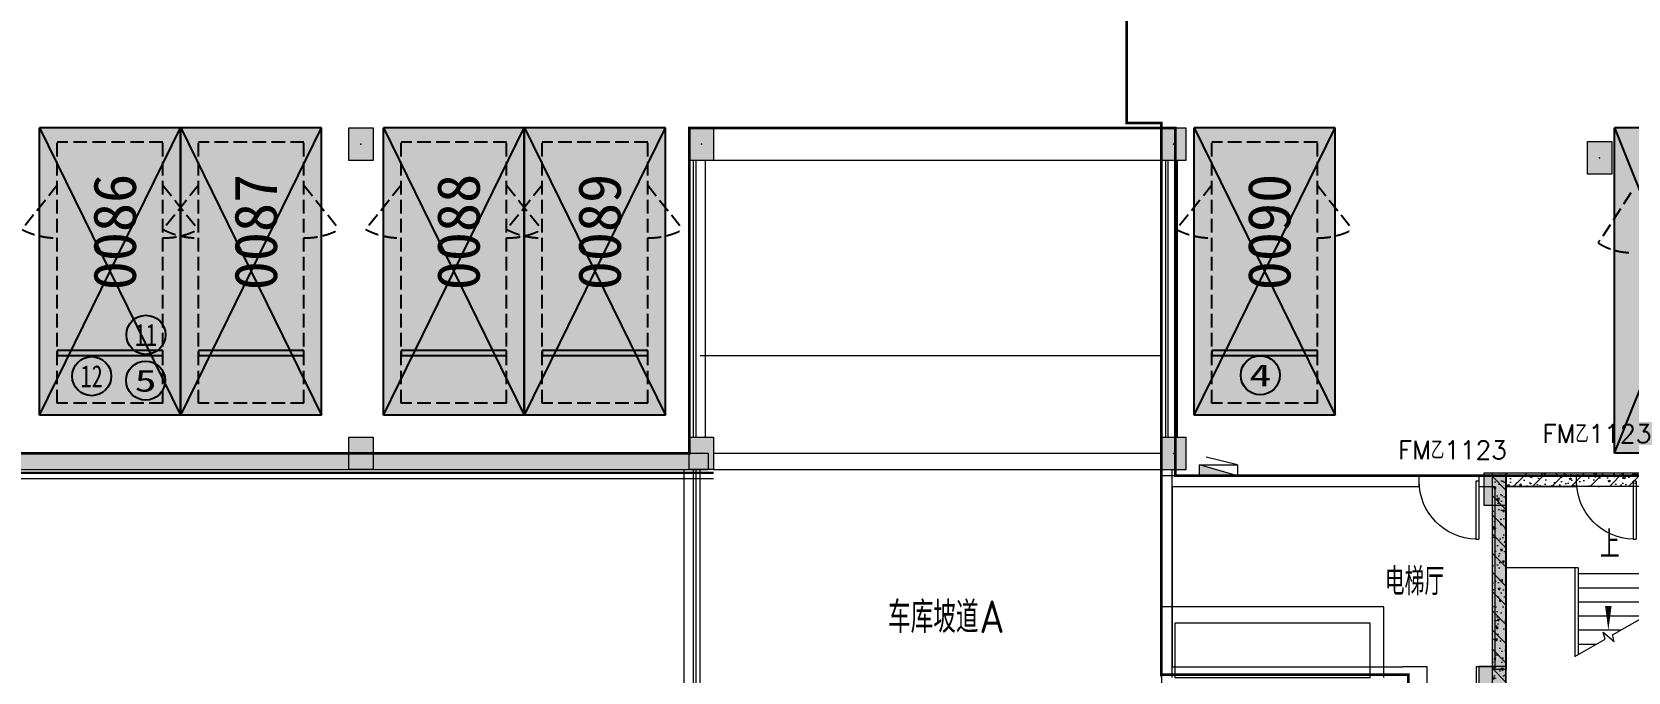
# Model space of a CAD drawing. Extents: x -264757 to 1033689, y 4049843 to 4347093.
# Drawn here: x -90951 to -61540, y 4257258 to 4269059 of the extents above; entities that cross this region are included whole.
import ezdxf
from ezdxf.enums import TextEntityAlignment as Align
from ezdxf.xclip import XClip

# ---------------------------------------------------------------- set-up
doc = ezdxf.new("R2010")
doc.units = 0
doc.header["$LTSCALE"] = 1000
doc.header["$MEASUREMENT"] = 0
doc.header["$XCLIPFRAME"] = 0
doc.linetypes.add('AX-01DK-PB01$1$A-001-车位参照B1$0$A-001-车位参照B1$0$A-001-车位参照B1$0$A-H4-001-基本图形$0$A-001-车位B1$0$DASH', pattern=[0.35, 0.25, -0.1])
doc.linetypes.add('DASH', pattern=[0.35, 0.25, -0.1])
for name, color, linetype in [('AX-01DK-PB01$0$A-2-Lead(Arrow)', 8, 'Continuous'), ('AX-01DK-PB01$0$A-2-Text', 8, 'Continuous'), ('不利因素11-尽端停车', 7, 'Continuous'), ('不利因素12-不满足一次性出车', 7, 'Continuous'), ('不利因素4-紧邻行车坡道', 7, 'Continuous'), ('不利因素5-单面靠墙', 7, 'Continuous'), ('大车位', 7, 'Continuous')]:
    doc.layers.add(name, color=color, linetype=linetype)
doc.layers.add('AX-01DK-PB01$0$AX-001DK-01-PB01-02$0$A-3-WinF(Text)', color=8, linetype='Continuous', plot=False)
doc.layers.add('无关图层', color=8, linetype='Continuous', lineweight=0)
doc.layers.add('车位归属楼栋范围线', color=7, linetype='Continuous', true_color=0x19e6c7)
doc.styles.add('AX-01DK-PB01$0$_TCH_DIM', font='SIMPLEX', dxfattribs={"bigfont": 'GBCBIG'})
doc.styles.add('AX-01DK-PB01$0$AX-001DK-01-PB01-02$0$_TCH_WINDOW', font='SIMPLEX', dxfattribs={"bigfont": 'GBCBIG'})
doc.styles.add('AX-01DK-PB01$0$Standard', font='gbenor.shx', dxfattribs={"bigfont": 'gbcbig.shx'})
doc.styles.add('AX-01DK-PB01$1$AX-001DK-01-PB01-02$0$Standard', font='gbenor.shx', dxfattribs={"bigfont": 'gbcbig.shx'})
doc.styles.add('AX-ACK-BIANH1$0$黑体', font='simhei.ttf')
doc.styles.add('SX-ACK-PB01-WNC-ALL$0$黑体', font='simhei.ttf')
doc.styles.add('黑体', font='simhei.ttf')

# ---------------------------------------------------------------- blocks, each defined once
blk = doc.blocks.new('20200722.21182971')
at = {"layer": '不利因素4-紧邻行车坡道', "true_color": 0x9591ce}
h = blk.add_hatch(color=193, dxfattribs=at)
h.dxf.hatch_style = 1
edge = h.paths.add_edge_path()
edge.add_arc((360, 360), 360, 0, 360)
at = {"layer": '不利因素4-紧邻行车坡道'}
blk.add_circle((360, 360), 360, dxfattribs=at)
at = {"layer": '不利因素4-紧邻行车坡道', "style": '黑体', "width": 1.390625}
blk.add_text('4', height=407, dxfattribs=at).set_placement((156, 156), (564, 156), align=Align.FIT)
blk = doc.blocks.new('SX-ACK-PB01-WNC-ALL$0$20200722.21183209')
at = {"layer": '不利因素5-单面靠墙', "true_color": 0x6d711d}
h = blk.add_hatch(color=66, dxfattribs=at)
h.dxf.hatch_style = 1
edge = h.paths.add_edge_path()
edge.add_arc((360, 360), 360, 0, 360)
at = {"layer": '不利因素5-单面靠墙'}
blk.add_circle((360, 360), 360, dxfattribs=at)
at = {"layer": '不利因素5-单面靠墙', "style": 'SX-ACK-PB01-WNC-ALL$0$黑体', "width": 1.390625}
blk.add_text('5', height=407, dxfattribs=at).set_placement((156, 156), (564, 156), align=Align.FIT)
blk = doc.blocks.new('20200722.21185040')
at = {"layer": '不利因素11-尽端停车', "true_color": 0xf21b23}
h = blk.add_hatch(color=240, dxfattribs=at)
h.dxf.hatch_style = 1
edge = h.paths.add_edge_path()
edge.add_arc((360, 360), 360, 0, 360)
at = {"layer": '不利因素11-尽端停车'}
blk.add_circle((360, 360), 360, dxfattribs=at)
at = {"layer": '不利因素11-尽端停车', "style": '黑体', "width": 0.695313}
blk.add_text('11', height=407.3, dxfattribs=at).set_placement((156, 156), (564, 156), align=Align.FIT)
blk = doc.blocks.new('20200722.21185335')
at = {"layer": '不利因素12-不满足一次性出车', "true_color": 0x201adc}
h = blk.add_hatch(color=182, dxfattribs=at)
h.dxf.hatch_style = 1
edge = h.paths.add_edge_path()
edge.add_arc((360, 360), 360, 0, 360)
at = {"layer": '不利因素12-不满足一次性出车'}
blk.add_circle((360, 360), 360, dxfattribs=at)
at = {"layer": '不利因素12-不满足一次性出车', "style": '黑体', "width": 0.695313}
blk.add_text('12', height=407.3, dxfattribs=at).set_placement((156, 156), (564, 156), align=Align.FIT)
blk = doc.blocks.new('SX-613-PB02-WNC')
at = {"layer": '无关图层'}
for points in [[(6350, 16270), (6350, 15670), (5950, 15670), (5950, 16270)], [(6150, 12300), (6150, 11650), (6350, 11650), (6350, 12700), (5850, 12700), (5850, 12300)]]:
    blk.add_hatch(color=256, dxfattribs=at).paths.add_polyline_path(points)
h = blk.add_hatch(color=256, dxfattribs=at)
h.dxf.hatch_style = 1
h.paths.add_polyline_path([(6100, 16220), (6350, 16220), (6350, 12650), (6100, 12650)])
h = blk.add_hatch(color=256, dxfattribs=at)
h.dxf.hatch_style = 1
h.paths.add_polyline_path([(5850, 12700), (5850, 12300), (6150, 12300), (6150, 11650), (6350, 11650), (6350, 12700)])
for points in [[(6350, 16270), (6350, 15670), (5950, 15670), (5950, 16270)], [(6350, 12650), (6100, 12650), (6100, 16270), (6350, 16270)], [(6100, 16270), (6350, 16270), (6350, 12650), (6100, 12650)], [(6350, 12650), (6100, 12650), (6100, 16270), (6350, 16270)], [(5850, 12700), (5850, 12300), (6150, 12300), (6150, 11650), (6350, 11650), (6350, 12700)], [(6150, 12300), (6150, 11650), (6350, 11650), (6350, 12700), (5850, 12700), (5850, 12300)]]:
    blk.add_lwpolyline(points, close=True, dxfattribs=at)
blk = doc.blocks.new('SX-613-PB02-DQ')
at = {"layer": '无关图层'}
h = blk.add_hatch(dxfattribs=at)
h.set_pattern_fill('ARMORED', color=256, scale=50, angle=90, style=0)
h.set_pattern_definition([(140, (4112577.33, 75403.6), (31.376067, 358.630091), [37.5, -412.5]), (85, (4112577.33, 75403.6), (-376.096067, -69.375667), [30, -330]), (190.4514, (4112579.95, 75433.5), (-344.71977, 289.25469), [31.870095, -350.571056]), (136.1842, (4112477.33, 75403.6), (82.759507, 533.620524), [56.25, -618.75]), (186.6356, (4112484.23, 75448.1), (-487.058935, 467.33135), [47.805144, -525.8565]), (81.1842, (4112477.33, 75403.6), (-487.0593, 467.33097), [45, -495]), (111, (4112502.33, 75453.6), (201.309445, 298.453526), [37.5, -412.5]), (56, (4112502.33, 75453.6), (-362.575023, 121.657666), [30, -330]), (161.4514, (4112519.1, 75478.5), (-161.265248, 420.111314), [31.870095, -350.571056]), (127.5, (4112577.33, 75403.61), (-166.446927, 6.0799277), [0, -326, 0, -335, 0, -331.25]), (97.5, (4112577.33, 75403.61), (-197.205856, 131.534769), [0, -191, 0, -318.5, 0, -126.25]), (57.5, (4112577.33, 75292.11), (11.277436, 266.911218), [0, -125, 0, -390, 0, -517.5]), (47.5, (4112577.33, 75242.11), (-50.052491, 291.593085), [0, -162.5, 0, -259, 0, -367.5]), (135, (4112577.33, 75403.61), (-176.776695, -176.776695), [])])
h.paths.add_polyline_path([(7199, 13950), (7199, 17870), (7449, 17870), (7449, 13950)])
h = blk.add_hatch(dxfattribs=at)
h.set_pattern_fill('ARMORED', color=256, scale=50, style=0)
h.set_pattern_definition([(50, (67483.1, -4087458.02), (358.630091, -31.376067), [37.5, -412.5]), (355, (67483.1, -4087458.02), (-69.375667, 376.096067), [30, -330]), (100.4514, (67513, -4087460.64), (289.25469, 344.71977), [31.870095, -350.571056]), (46.1842, (67483.1, -4087358), (533.620524, -82.759507), [56.25, -618.75]), (96.6356, (67527.6, -4087364.9), (467.33135, 487.058935), [47.805144, -525.8565]), (351.1842, (67483.1, -4087358), (467.33097, 487.0593), [45, -495]), (21, (67533.1, -4087383.02), (298.453526, -201.309445), [37.5, -412.5]), (326, (67533.1, -4087383.02), (121.657666, 362.575023), [30, -330]), (71.4514, (67557.98, -4087399.8), (420.111314, 161.265248), [31.870095, -350.571056]), (37.5, (67483.11, -4087458.02), (6.0799277, 166.446927), [0, -326, 0, -335, 0, -331.25]), (7.5, (67483.11, -4087458.02), (131.534769, 197.205856), [0, -191, 0, -318.5, 0, -126.25]), (327.5, (67371.61, -4087458.02), (266.911218, -11.277436), [0, -125, 0, -390, 0, -517.5]), (317.5, (67321.6, -4087458.02), (291.593085, 50.052491), [0, -162.5, 0, -259, 0, -367.5]), (45, (67483.1, -4087458.02), (-176.776695, 176.776695), [])])
h.paths.add_polyline_path([(7449, 17920), (9949, 17920), (9949, 17670), (7449, 17670)])
for points in [[(7199, 13950), (7199, 17920), (7449, 17920), (7449, 13950)], [(7449, 17920), (9949, 17920), (9949, 17670), (7449, 17670)]]:
    blk.add_lwpolyline(points, close=True, dxfattribs=at)
blk = doc.blocks.new('SX-CK-PB001-WNC$1$20211103.13313578')
at = {"layer": '无关图层'}
h = blk.add_hatch(color=256, dxfattribs=at)
h.dxf.hatch_style = 1
h.paths.add_polyline_path([(0, 600), (450, 600), (450, 0), (0, 0)])
blk.add_lwpolyline([(0, 600), (450, 600), (450, 0), (0, 0)], close=True, dxfattribs=at)
blk.add_point((225, 300), dxfattribs=at)
blk = doc.blocks.new('PX-03CK-XHS$1$$TWTSYS$00000508')
at = {"layer": '无关图层'}
for p, q in [((-0.5, 0.5), (0.324, 1.224)), ((-0.5, 0.5), (-0.5, -0.5)), ((-0.5, -0.5), (0.5, 0.5)), ((0.5, 0.5), (-0.5, 0.5)), ((0.5, -0.5), (0.5, 0.5)), ((-0.5, -0.5), (0.5, -0.5))]:
    blk.add_line(p, q, dxfattribs=at)
blk.add_solid([(0.5, -0.5), (0.5, 0.5), (-0.5, -0.5)], dxfattribs=at)
blk = doc.blocks.new('AX-01DK-PB01$0$$DorLib2D$00000001')
at = {"layer": '无关图层'}
for p, q in [((0.45, 0.975), (0.5, 0.975)), ((0.45, 0), (0.45, 0.975)), ((0.5, 0), (0.5, 0.975)), ((0.5, 0), (0.45, 0))]:
    blk.add_line(p, q, dxfattribs=at)
at = {"layer": '无关图层', "lineweight": 13}
blk.add_arc((0.475, 0), 0.975, 91.4693, 180, dxfattribs=at)

msp = doc.modelspace()

# ---------------------------------------------------------------- hatches: boundary and pattern name
at = {"layer": '大车位', "true_color": 0xe806f9}
h = msp.add_hatch(color=6, dxfattribs=at)
h.dxf.hatch_style = 1
h.paths.add_polyline_path([(-88213.5, 4267291.8), (-88213.5, 4261991.8), (-90809.1, 4261991.8), (-90809.1, 4267291.8)])
h = msp.add_hatch(color=6, dxfattribs=at)
h.dxf.hatch_style = 1
h.paths.add_polyline_path([(-85613.5, 4267291.8), (-85613.5, 4261991.8), (-88209.1, 4261991.8), (-88209.1, 4267291.8)])
h = msp.add_hatch(color=6, dxfattribs=at)
h.dxf.hatch_style = 1
h.paths.add_polyline_path([(-81879.3, 4267291.8), (-81879.3, 4261991.8), (-84474.9, 4261991.8), (-84474.9, 4267291.8)])
h = msp.add_hatch(color=6, dxfattribs=at)
h.dxf.hatch_style = 1
h.paths.add_polyline_path([(-79279.3, 4267291.8), (-79279.3, 4261991.8), (-81874.9, 4261991.8), (-81874.9, 4267291.8)])
h = msp.add_hatch(color=6, dxfattribs=at)
h.dxf.hatch_style = 1
h.paths.add_polyline_path([(-66939.6, 4267291.8), (-66939.6, 4261991.8), (-69535.1, 4261991.8), (-69535.1, 4267291.8)])
h = msp.add_hatch(color=6, dxfattribs=at)
h.dxf.hatch_style = 1
h.paths.add_polyline_path([(-59389.5, 4267291.8), (-59389.5, 4261291.8), (-61789.5, 4261291.8), (-61789.5, 4267291.8)])
at = {"layer": '无关图层'}
for points in [[(-91489.1, 4261290.7), (-91789.1, 4260990.7), (-78489.6, 4260990.8), (-78489.6, 4261290.8)], [(-63788.9, 4260928), (-63788.9, 4260328), (-64188.9, 4260328), (-64188.9, 4260928)], [(-63988.9, 4256958), (-63989.2, 4256308), (-63789.2, 4256308), (-63788.9, 4257358), (-64288.9, 4257358), (-64288.9, 4256958)]]:
    msp.add_hatch(color=256, dxfattribs=at).paths.add_polyline_path(points)
h = msp.add_hatch(color=256, dxfattribs=at)
h.dxf.hatch_style = 1
h.paths.add_polyline_path([(-64038.9, 4260878), (-63788.9, 4260878), (-63788.9, 4257308), (-64038.9, 4257308)])
h = msp.add_hatch(color=256, dxfattribs=at)
h.dxf.hatch_style = 1
h.paths.add_polyline_path([(-64288.9, 4257358), (-64288.9, 4256958), (-63988.9, 4256958), (-63989.2, 4256308), (-63789.2, 4256308), (-63788.9, 4257358)])

# ---------------------------------------------------------------- linework, layer by layer
at = {"layer": 'AX-01DK-PB01$0$A-2-Lead(Arrow)'}
msp.add_lwpolyline([(-61903.9, 4259198, 0, 0, 0), (-61903.9, 4258028, 0, 120, 0), (-61903.9, 4258478, 0, 0, 0)], format="xyseb", dxfattribs=at)
at = {"layer": '大车位', "color": 83}
for p, q in [((-90809.1, 4261991.8, 0), (-90809.1, 4267291.8)), ((-88213.5, 4267291.8), (-90809.1, 4267291.8)), ((-90809.1, 4267291.8), (-88213.5, 4261991.8)), ((-90809.1, 4261991.8, 0), (-88213.5, 4267291.8, 0)), ((-88213.5, 4261991.8, 0), (-88213.5, 4267291.8)), ((-88209.1, 4261991.8, 0), (-88209.1, 4267291.8)), ((-85613.5, 4267291.8), (-88209.1, 4267291.8)), ((-88209.1, 4267291.8), (-85613.5, 4261991.8)), ((-88209.1, 4261991.8, 0), (-85613.5, 4267291.8, 0)), ((-85613.5, 4261991.8, 0), (-85613.5, 4267291.8)), ((-84474.9, 4261991.8, 0), (-84474.9, 4267291.8)), ((-81879.3, 4267291.8), (-84474.9, 4267291.8)), ((-84474.9, 4267291.8), (-81879.3, 4261991.8)), ((-84474.9, 4261991.8, 0), (-81879.3, 4267291.8, 0)), ((-81879.3, 4261991.8, 0), (-81879.3, 4267291.8)), ((-81874.9, 4261991.8, 0), (-81874.9, 4267291.8)), ((-79279.3, 4267291.8), (-81874.9, 4267291.8)), ((-81874.9, 4267291.8), (-79279.3, 4261991.8)), ((-81874.9, 4261991.8, 0), (-79279.3, 4267291.8, 0)), ((-79279.3, 4261991.8, 0), (-79279.3, 4267291.8)), ((-69535.1, 4261991.8, 0), (-69535.1, 4267291.8)), ((-66939.6, 4267291.8), (-69535.1, 4267291.8)), ((-69535.1, 4267291.8), (-66939.6, 4261991.8)), ((-69535.1, 4261991.8, 0), (-66939.6, 4267291.8, 0)), ((-66939.6, 4261991.8, 0), (-66939.6, 4267291.8)), ((-61789.5, 4261291.8, 0), (-61789.5, 4267291.8)), ((-59389.5, 4267291.8), (-61789.5, 4267291.8)), ((-88213.5, 4261991.8, 0), (-90809.1, 4261991.8, 0)), ((-85613.5, 4261991.8, 0), (-88209.1, 4261991.8, 0)), ((-81879.3, 4261991.8, 0), (-84474.9, 4261991.8, 0)), ((-79279.3, 4261991.8, 0), (-81874.9, 4261991.8, 0)), ((-66939.6, 4261991.8, 0), (-69535.1, 4261991.8, 0)), ((-59389.5, 4261291.8, 0), (-61789.5, 4261291.8, 0))]:
    msp.add_line(p, q, dxfattribs=at)
at = {"layer": '大车位', "color": 8, "linetype": 'AX-01DK-PB01$1$A-001-车位参照B1$0$A-001-车位参照B1$0$A-001-车位参照B1$0$A-H4-001-基本图形$0$A-001-车位B1$0$DASH'}
for p, q in [((-88538, 4267026.8), (-90484.6, 4267026.8)), ((-90484.6, 4262212.6, 0), (-90484.6, 4267026.8)), ((-88538, 4262212.6, 0), (-88538, 4267026.8)), ((-85938, 4267026.8), (-87884.6, 4267026.8)), ((-87884.6, 4262212.6, 0), (-87884.6, 4267026.8)), ((-85938, 4262212.6, 0), (-85938, 4267026.8)), ((-82203.8, 4267026.8), (-84150.4, 4267026.8)), ((-84150.4, 4262212.6, 0), (-84150.4, 4267026.8)), ((-82203.8, 4262212.6, 0), (-82203.8, 4267026.8)), ((-79603.8, 4267026.8), (-81550.4, 4267026.8)), ((-81550.4, 4262212.6, 0), (-81550.4, 4267026.8)), ((-79603.8, 4262212.6, 0), (-79603.8, 4267026.8)), ((-67264, 4267026.8), (-69210.7, 4267026.8)), ((-69210.7, 4262212.6, 0), (-69210.7, 4267026.8)), ((-67264, 4262212.6, 0), (-67264, 4267026.8)), ((-88538, 4262212.6, 0), (-90484.6, 4262212.6, 0)), ((-85938, 4262212.6, 0), (-87884.6, 4262212.6, 0)), ((-82203.8, 4262212.6, 0), (-84150.4, 4262212.6, 0)), ((-79603.8, 4262212.6, 0), (-81550.4, 4262212.6, 0)), ((-67264, 4262212.6, 0), (-69210.7, 4262212.6, 0))]:
    msp.add_line(p, q, dxfattribs=at)
at = {"layer": '大车位', "linetype": 'AX-01DK-PB01$1$A-001-车位参照B1$0$A-001-车位参照B1$0$A-001-车位参照B1$0$A-H4-001-基本图形$0$A-001-车位B1$0$DASH'}
for p, q in [((-90484.6, 4266231.8, 0), (-91133.5, 4265417.4, 0)), ((-88538, 4266231.8, 0), (-87889.1, 4265417.4, 0)), ((-87884.6, 4266231.8, 0), (-88533.5, 4265417.4, 0)), ((-85938, 4266231.8, 0), (-85289.1, 4265417.4, 0)), ((-84150.4, 4266231.8, 0), (-84799.3, 4265417.4, 0)), ((-82203.8, 4266231.8, 0), (-81554.9, 4265417.4, 0)), ((-81550.4, 4266231.8, 0), (-82199.3, 4265417.4, 0)), ((-79603.8, 4266231.8, 0), (-78954.9, 4265417.4, 0)), ((-69210.7, 4266231.8, 0), (-69859.6, 4265417.4, 0)), ((-67264, 4266231.8, 0), (-66615.2, 4265417.4, 0))]:
    msp.add_line(p, q, dxfattribs=at)
at = {"layer": '大车位'}
for p, q in [((-88538, 4263184.3, 0), (-90484.6, 4263184.3, 0)), ((-90484.6, 4263184.3, 0), (-90484.6, 4263095.9, 0)), ((-88538, 4263095.9, 0), (-88538, 4263184.3, 0)), ((-85938, 4263184.3, 0), (-87884.6, 4263184.3, 0)), ((-87884.6, 4263184.3, 0), (-87884.6, 4263095.9, 0)), ((-85938, 4263095.9, 0), (-85938, 4263184.3, 0)), ((-82203.8, 4263184.3, 0), (-84150.4, 4263184.3, 0)), ((-84150.4, 4263184.3, 0), (-84150.4, 4263095.9, 0)), ((-82203.8, 4263095.9, 0), (-82203.8, 4263184.3, 0)), ((-79603.8, 4263184.3, 0), (-81550.4, 4263184.3, 0)), ((-81550.4, 4263184.3, 0), (-81550.4, 4263095.9, 0)), ((-79603.8, 4263095.9, 0), (-79603.8, 4263184.3, 0)), ((-67264, 4263184.3, 0), (-69210.7, 4263184.3, 0)), ((-69210.7, 4263184.3, 0), (-69210.7, 4263095.9, 0)), ((-67264, 4263095.9, 0), (-67264, 4263184.3, 0)), ((-90484.6, 4263095.9, 0), (-88538, 4263095.9, 0)), ((-87884.6, 4263095.9, 0), (-85938, 4263095.9, 0)), ((-84150.4, 4263095.9, 0), (-82203.8, 4263095.9, 0)), ((-81550.4, 4263095.9, 0), (-79603.8, 4263095.9, 0)), ((-69210.7, 4263095.9, 0), (-67264, 4263095.9, 0))]:
    msp.add_line(p, q, dxfattribs=at)
at = {"layer": '大车位', "color": 83}
msp.add_lwpolyline([(-61789.5, 4267291.8), (-59389.5, 4261291.8)], dxfattribs=at)
at = {"layer": '大车位', "color": 83, "elevation": 0}
msp.add_lwpolyline([(-61789.5, 4261291.8), (-59389.5, 4267291.8)], dxfattribs=at)
at = {"layer": '大车位', "linetype": 'AX-01DK-PB01$1$A-001-车位参照B1$0$A-001-车位参照B1$0$A-001-车位参照B1$0$A-H4-001-基本图形$0$A-001-车位B1$0$DASH', "elevation": 0}
msp.add_lwpolyline([(-61489.5, 4266091.8), (-62089.5, 4265169.8)], dxfattribs=at)
at = {"layer": '大车位', "linetype": 'AX-01DK-PB01$1$A-001-车位参照B1$0$A-001-车位参照B1$0$A-001-车位参照B1$0$A-H4-001-基本图形$0$A-001-车位B1$0$DASH'}
msp.add_arc((-61489.5, 4266091.8), 1100, 236.94427, 270, dxfattribs=at)
for centre, major_axis, start_param, end_param in [((-90484.6, 4266231.8), (1189.6, 0), 4.1354576, 4.712389), ((-88538, 4266231.8), (-1189.6, 0), 1.5707963, 2.1477277), ((-87884.6, 4266231.8), (1189.6, 0), 4.1354576, 4.712389), ((-85938, 4266231.8), (-1189.6, 0), 1.5707963, 2.1477277), ((-84150.4, 4266231.8), (1189.6, 0), 4.1354576, 4.712389), ((-82203.8, 4266231.8), (-1189.6, 0), 1.5707963, 2.1477277), ((-81550.4, 4266231.8), (1189.6, 0), 4.1354576, 4.712389), ((-79603.8, 4266231.8), (-1189.6, 0), 1.5707963, 2.1477277), ((-69210.7, 4266231.8), (1189.6, 0), 4.1354576, 4.712389), ((-67264, 4266231.8), (-1189.6, 0), 1.5707963, 2.1477277)]:
    msp.add_ellipse(centre, major_axis=major_axis, ratio=0.816787, start_param=start_param, end_param=end_param, dxfattribs=at)
at = {"layer": '无关图层'}
for p, q in [((-78839.6, 4266687.2), (-78839.6, 4261586.9)), ((-78764.6, 4266687.2), (-78764.6, 4261586.9)), ((-78714.5, 4261586.9), (-78714.5, 4266687.3)), ((-78539.5, 4261586.9), (-78539.5, 4266687.3)), ((-70139.6, 4266688.1), (-78389.6, 4266688.1)), ((-70139.7, 4266688), (-70139.7, 4261587.7)), ((-70064.7, 4266688), (-70064.7, 4261587.7)), ((-70014.6, 4261587.7), (-70014.6, 4266688.1)), ((-69839.6, 4261587.7), (-69839.6, 4266688.1)), ((-70139.6, 4263088.1), (-78639.5, 4263088.1)), ((-78839.6, 4261586.9), (-78539.5, 4261586.9)), ((-78764.6, 4261586.9), (-78714.5, 4261586.9)), ((-70139.7, 4261587.7), (-69839.6, 4261587.7)), ((-70064.7, 4261587.7), (-70014.6, 4261587.7)), ((-91489.1, 4261290.7), (-78489.6, 4261290.8)), ((-78489.6, 4261290.8), (-78489.6, 4260990.8)), ((-78389.5, 4261290.8), (-70139.8, 4261290.7)), ((-78389.6, 4260820.4), (-91960, 4260821.2)), ((-78389.6, 4260919.9), (-91860, 4260920.6)), ((-78389.6, 4260929.9), (-91850, 4260930.6)), ((-91789.1, 4260990.7), (-78489.6, 4260990.8)), ((-78389.6, 4260939.9), (-91789.1, 4260940.6)), ((-78939.6, 4260990.7), (-78939.6, 4249088.1)), ((-78764.6, 4260990.7), (-78764.6, 4249088.1)), ((-78714.6, 4249088.1), (-78714.5, 4260990.8)), ((-78639.6, 4249088.1), (-78639.5, 4260990.8)), ((-78389.5, 4260990.8), (-70139.8, 4260990.7)), ((-70139.8, 4257158.1), (-70139.6, 4260990.7)), ((-70139.6, 4260990.7), (-69939.6, 4260990.7)), ((-70139.6, 4260878), (-70139.6, 4256957.8)), ((-65389.7, 4260878), (-70139.6, 4260878)), ((-69939.8, 4257158), (-69939.6, 4260990.7)), ((-65389.7, 4260678), (-65389.7, 4260878)), ((-63889.7, 4260878), (-64289.7, 4260878)), ((-64289.7, 4260878), (-64289.7, 4260678)), ((-62489.7, 4260878), (-63889.7, 4260878)), ((-62489.7, 4260678), (-62489.7, 4260878)), ((-69939.6, 4260678), (-69939.6, 4257357.8)), ((-69939.6, 4260678), (-65389.7, 4260678)), ((-64289.7, 4260678), (-63989.7, 4260678)), ((-63989.7, 4257357.8), (-63989.7, 4260678)), ((-63789.7, 4260678), (-62489.7, 4260678)), ((-63789.7, 4257057.8), (-63789.7, 4260678)), ((-62518.9, 4259178), (-63783.9, 4259178)), ((-62518.9, 4259181.1), (-62518.9, 4257542.9)), ((-62458.9, 4259181.1), (-62518.9, 4259181.1)), ((-62518.9, 4259068), (-62518.9, 4257542.9)), ((-62458.9, 4259181.1), (-62458.9, 4257577.6)), ((-61288.9, 4259068), (-62458.9, 4259068)), ((-61288.9, 4258808), (-62458.9, 4258808)), ((-61288.9, 4258548), (-62458.9, 4258548)), ((-61288.9, 4258288), (-62458.9, 4258288)), ((-61826.1, 4257942.9), (-61288.9, 4258253.1)), ((-61678.7, 4258028), (-62458.9, 4258028)), ((-61964.4, 4257863.1), (-61999.4, 4257993.5)), ((-61999.4, 4257993.5), (-61793.3, 4257820.6)), ((-61793.3, 4257820.6), (-61826.1, 4257942.9)), ((-62518.9, 4257542.9), (-61964.4, 4257863.1)), ((-62129.1, 4257768), (-62458.9, 4257768)), ((-69939.6, 4257357.8), (-65689.7, 4257357.8)), ((-65239.7, 4257357.8), (-65689.7, 4257357.8)), ((-65239.7, 4256957.8), (-65239.7, 4257357.8)), ((-63989.7, 4257357.8), (-64339.7, 4257357.8)), ((-64339.7, 4257357.8), (-64339.7, 4256957.8))]:
    msp.add_line(p, q, dxfattribs=at)
for points in [[(-63788.9, 4260928), (-63788.9, 4260328), (-64188.9, 4260328), (-64188.9, 4260928)], [(-63788.9, 4257308), (-64038.9, 4257308), (-64038.9, 4260928), (-63788.9, 4260928)], [(-64038.9, 4260928), (-63788.9, 4260928), (-63788.9, 4257308), (-64038.9, 4257308)], [(-63788.7, 4257308), (-64038.7, 4257308), (-64038.7, 4260928), (-63788.7, 4260928)], [(-66290.4, 4257158), (-66290.4, 4258158), (-69890.1, 4258158), (-69890.1, 4257158)], [(-64288.9, 4257358), (-64288.9, 4256958), (-63988.9, 4256958), (-63989.2, 4256308), (-63789.2, 4256308), (-63788.9, 4257358)], [(-63988.9, 4256958), (-63989.2, 4256308), (-63789.2, 4256308), (-63788.9, 4257358), (-64288.9, 4257358), (-64288.9, 4256958)]]:
    msp.add_lwpolyline(points, close=True, dxfattribs=at)
msp.add_lwpolyline([(-66039.9, 4257158), (-66040.4, 4258458), (-70140.1, 4258458), (-70140.1, 4257158)], dxfattribs=at)
at = {"layer": '车位归属楼栋范围线', "linetype": 'DASH', "ltscale": 5, "const_width": 50}
msp.add_lwpolyline([(-91489.1, 4261290.7), (-78839.6, 4261290.7), (-78839.6, 4267288), (-69884.5, 4267288), (-69884.5, 4261658.5), (-69884.5, 4260878), (-54338.3, 4260878), (-54338.3, 4272552.9), (-61895.3, 4272552.9), (-61895.3, 4307557.8), (-67539.6, 4307557.8), (-67539.6, 4313016.8), (-74742.8, 4313016.8), (-74742.8, 4307558), (-82539.6, 4307558), (-82539.6, 4312873.6), (-89438.8, 4312873.6), (-89438.8, 4307558), (-91789.2, 4307558), (-91790.5, 4278306.9), (-91537.9, 4278306.9)], close=True, dxfattribs=at)
msp.add_lwpolyline([(-55544.8, 4272808.3), (-62130, 4272808.3), (-62130, 4283788), (-65326.6, 4283788), (-65326.6, 4278420.4), (-70778.2, 4278420.4), (-70778.2, 4267381.2), (-70139.7, 4267381.2), (-70139.1, 4257208), (-65588.7, 4257208), (-65588.7, 4248903.3), (-59289.5, 4248908.1)], dxfattribs=at)

# ---------------------------------------------------------------- block references
at = {"layer": '不利因素11-尽端停车'}
msp.add_blockref('20200722.21185040', (-89210.8, 4263115.2), dxfattribs=at)
at = {"layer": '不利因素12-不满足一次性出车'}
msp.add_blockref('20200722.21185335', (-90210.4, 4262352.6), dxfattribs=at)
at = {"layer": '不利因素4-紧邻行车坡道'}
msp.add_blockref('20200722.21182971', (-68677.6, 4262370.3), dxfattribs=at)
at = {"layer": '不利因素5-单面靠墙'}
msp.add_blockref('SX-ACK-PB01-WNC-ALL$0$20200722.21183209', (-89216.1, 4262271.4), dxfattribs=at)
at = {"layer": '无关图层'}
for name, p in [('SX-CK-PB001-WNC$1$20211103.13313578', (-85114.6, 4266688)), ('SX-CK-PB001-WNC$1$20211103.13313578', (-78839.6, 4266688)), ('SX-CK-PB001-WNC$1$20211103.13313578', (-70139.7, 4266688)), ('SX-CK-PB001-WNC$1$20211103.13313578', (-62289.6, 4266438)), ('SX-CK-PB001-WNC$1$20211103.13313578', (-85114.6, 4260990.7)), ('SX-CK-PB001-WNC$1$20211103.13313578', (-78839.6, 4260990.7)), ('SX-CK-PB001-WNC$1$20211103.13313578', (-70139.7, 4260987.7)), ('SX-613-PB02-WNC', (-70139.1, 4244658))]:
    msp.add_blockref(name, p, dxfattribs=at)
ref = msp.add_blockref('AX-01DK-PB01$0$$DorLib2D$00000001', (-61939.7, 4260778), dxfattribs=dict(at, xscale=1100, yscale=-1100, zscale=200, rotation=359.9999999999605))
ref.add_attrib('A', 'FM乙1123', (-63119, 4261482.9), dxfattribs={"layer": 'AX-01DK-PB01$0$AX-001DK-01-PB01-02$0$A-3-WinF(Text)', "height": 337.59, "style": 'AX-01DK-PB01$0$AX-001DK-01-PB01-02$0$_TCH_WINDOW'})
ref = msp.add_blockref('AX-01DK-PB01$0$$DorLib2D$00000001', (-64839.7, 4260778), dxfattribs=dict(at, xscale=1100, yscale=-1100, zscale=200, rotation=359.9999999999653))
ref.add_attrib('A', 'FM乙1123', (-65780.3, 4261182.9), dxfattribs={"layer": 'AX-01DK-PB01$0$AX-001DK-01-PB01-02$0$A-3-WinF(Text)', "height": 337.59, "style": 'AX-01DK-PB01$0$AX-001DK-01-PB01-02$0$_TCH_WINDOW'})
at = {"layer": '无关图层', "xscale": 700, "yscale": -200, "zscale": 700, "rotation": 180}
msp.add_blockref('PX-03CK-XHS$1$$TWTSYS$00000508', (-69089.6, 4260978), dxfattribs=at)
at = {"layer": '无关图层'}
ref = msp.add_blockref('SX-613-PB02-DQ', (-71239.1, 4243008), dxfattribs=at)
XClip(ref).set_block_clipping_path([(557.9093382464, 6345.0000804734), (55218.0745697021, 24161.9717679125)])

# ---------------------------------------------------------------- texts
at = {"layer": 'AX-01DK-PB01$0$A-2-Text', "color": 7, "style": 'AX-01DK-PB01$0$_TCH_DIM'}
msp.add_text('上', height=506.4, dxfattribs=at).set_placement((-62060.3, 4259355.5))
at = {"layer": '无关图层', "style": 'AX-ACK-BIANH1$0$黑体'}
for s, p in [('0086', (-89034.4, 4264297, 0)), ('0087', (-86434.4, 4264297, 0)), ('0088', (-82700.2, 4264297, 0)), ('0089', (-80100.2, 4264297, 0)), ('0090', (-67760.5, 4264297, 0))]:
    msp.add_text(s, height=788.61, rotation=90, dxfattribs=at).set_placement(p)
at = {"layer": '无关图层'}
for s, height, style, p in [('电梯厅', 506.38, 'AX-01DK-PB01$0$Standard', (-66022.5, 4258674.8)), ('车库坡道', 578.72, 'AX-01DK-PB01$1$AX-001DK-01-PB01-02$0$Standard', (-75176, 4257979.1)), ('A', 600, 'AX-01DK-PB01$1$AX-001DK-01-PB01-02$0$Standard', (-73490.9, 4257979.1))]:
    msp.add_text(s, height=height, dxfattribs=dict(at, style=style)).set_placement(p)

doc.saveas('drawing.dxf')
